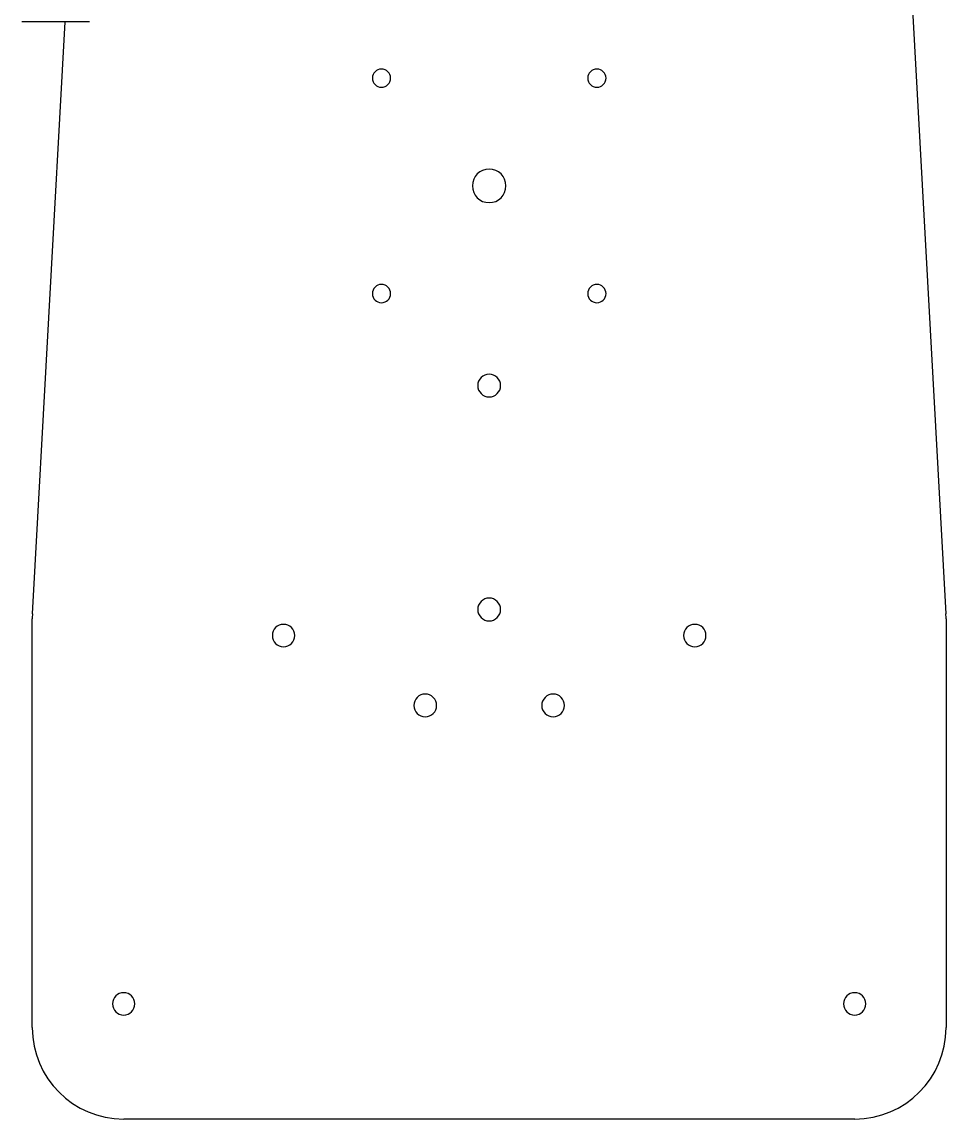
# Model space of a CAD drawing. Header units: millimetres. Extents: x 129 to 6329, y 33 to 3553.
# Drawn here: x 4552.5 to 4957, y 247.7 to 727.9 of the extents above; entities that cross this region are included whole.
import ezdxf

# ---------------------------------------------------------------- set-up
doc = ezdxf.new("R2010")
doc.units = ezdxf.units.MM
doc.layers.add('vistasIsometricas', color=255, linetype='Continuous')

msp = doc.modelspace()

# ---------------------------------------------------------------- linework, layer by layer
at = {"layer": 'vistasIsometricas', "extrusion": (0, 1, 0)}
for p, q in [((4917.535, 1178.298), (4956.949, 468.852)), ((4582.079, 727.879), (4552.478, 727.879)), ((4557.072, 468.852), (4571.462, 727.879)), ((4557.01, 287.743), (4557.01, 466.633)), ((4957.01, 466.633), (4957.01, 287.743)), ((4917.01, 247.743), (4597.01, 247.743))]:
    msp.add_line(p, q, dxfattribs=at)
at = {"layer": 'vistasIsometricas', "extrusion": (-2e-16, 0, -1)}
for centre, radius in [((-4709.87, 703.283), 4), ((-4804.15, 703.283), 4), ((-4757.01, 656.143), 7.35), ((-4709.87, 609.003), 4), ((-4804.15, 609.003), 4), ((-4757.01, 568.743), 5), ((-4757.01, 470.743), 5), ((-4667.01, 459.343), 4.9), ((-4847.01, 459.343), 4.9), ((-4729.01, 428.743), 5), ((-4785.01, 428.743), 5), ((-4597.01, 298.143), 4.9), ((-4917.01, 298.143), 4.9)]:
    msp.add_circle(centre, radius, dxfattribs=at)
at = {"layer": 'vistasIsometricas'}
for centre, start, end in [((4597.01, 466.633), 176.82017, 180), ((4917.01, 466.633), 0, 3.17983), ((4597.01, 287.743), 180, 270), ((4917.01, 287.743), 270, 0)]:
    msp.add_arc(centre, 40, start, end, dxfattribs=at)

doc.saveas('drawing.dxf')
